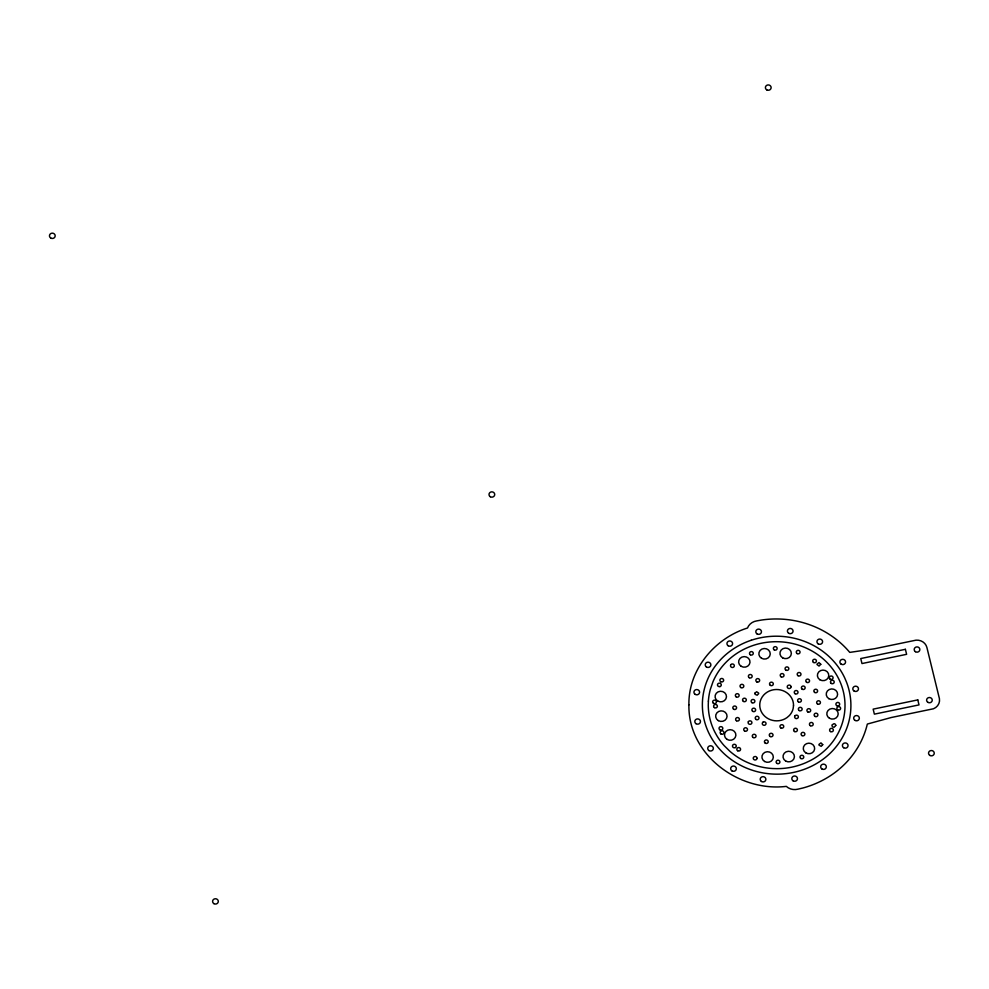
<?xml version="1.0" encoding="UTF-8"?>
<svg xmlns="http://www.w3.org/2000/svg" width="989" height="989" viewBox="0 0 989 989"><rect width="100%" height="100%" fill="white"/><g stroke="black" fill="none" stroke-linecap="round" stroke-linejoin="round"><path stroke-width="1.48" d="M756.82 681.891L756.721 681.829A1.891 1.755 1.9 0 1 756.931 678.763A1.891 1.755 1.9 0 1 759.639 680.506A1.891 1.755 1.9 0 1 756.684 681.804M794.439 731.44A1.891 1.755 1.9 0 0 797.394 730.142A1.891 1.755 1.9 0 0 794.686 728.411A1.891 1.755 1.9 0 0 794.439 731.44L794.575 731.526M688.9 704.848C687.948 754.879 739.006 792.152 786.317 786.379A11.819 10.978 1.9 0 0 797.975 789.16L802.907 787.998A92.855 86.204 1.9 0 0 867.328 724.059L891.299 717.507L933.48 708.767A10.125 9.408 1.9 0 0 939.426 698.667L926.903 647.486A10.125 9.408 1.9 0 0 916.024 640.167L874.499 648.759L849.761 652.394A92.855 86.204 1.9 0 0 761.728 620.016L756.733 620.894A11.819 10.978 1.9 0 0 747.499 628.015C714.775 638.177 688.245 669.677 688.9 704.848M756.981 758.242L756.981 758.353A1.891 1.755 1.9 0 1 756.214 759.663L755.571 759.935A1.891 1.755 1.9 0 1 753.977 756.82L755.2 756.486A1.891 1.755 1.9 0 1 756.944 757.908L756.981 758.242M791.015 686.799L791.015 686.91A1.891 1.755 1.9 0 1 790.248 688.22L789.37 688.542A1.891 1.755 1.9 0 1 787.998 685.377L789.234 685.043A1.891 1.755 1.9 0 1 790.977 686.465L791.015 686.799M820.783 664.311L819.028 666.067L817.025 664.534A1.891 1.755 1.9 0 1 817.013 664.101L819.003 662.568L820.783 664.311M822.737 744.63L821.216 746.349L819.053 745.174A1.891 1.755 1.9 0 1 818.966 744.408L820.957 742.875L822.737 744.63M835.767 725.444L834.246 727.175A1.891 1.755 1.9 0 1 832.59 726.73L832.046 725.889A1.891 1.755 1.9 0 1 832.07 724.9L833.987 723.688A1.891 1.755 1.9 0 1 835.73 725.11L835.767 725.444M708.384 701.139L708.272 705.132A68.377 63.481 1.9 0 0 714.899 732.169L716.864 735.717A68.377 63.481 1.9 0 0 724.133 745.607L730.043 751.43A68.377 63.481 1.9 0 0 772.619 768.54L776.921 768.663A68.377 63.481 1.9 0 0 805.998 762.643L809.818 760.838A68.377 63.481 1.9 0 0 821.636 657.586A68.377 63.481 1.9 0 0 712.97 681.767L710.349 689.345A68.377 63.481 1.9 0 0 708.384 701.139M793.512 705.689L793.129 708.606A16.887 15.676 1.9 0 1 789.346 715.554L787.034 717.569A16.887 15.676 1.9 0 1 760.442 709.546L759.972 707.617A16.887 15.676 1.9 0 1 760.405 700.793L761.11 698.939A16.887 15.676 1.9 0 1 771.853 690.124L773.93 689.692A16.887 15.676 1.9 0 1 791.126 697.208L791.645 698.073A16.887 15.676 1.9 0 1 793.512 705.689M754.916 693.165L754.904 693.277A1.891 1.755 1.9 0 0 755.126 694.34L757.141 695.218L758.65 693.709A1.891 1.755 1.9 0 0 758.6 693.054L756.647 691.744L754.916 693.165M748.426 721.624L748.364 721.71A1.891 1.755 1.9 0 0 749.019 724.084A1.891 1.755 1.9 0 0 751.578 723.552L751.652 723.466A1.891 1.755 1.9 0 0 750.985 721.105A1.891 1.755 1.9 0 0 748.426 721.624M731.032 664.534L730.958 664.62A1.891 1.755 1.9 0 0 730.55 665.956L730.71 666.487A1.891 1.755 1.9 0 0 733.344 667.266A1.891 1.755 1.9 0 0 734.011 664.793A1.891 1.755 1.9 0 0 731.304 664.311L731.118 664.46M795.193 715.591L795.107 715.665A1.891 1.755 1.9 0 0 796.738 718.607L797.876 718.063A1.891 1.755 1.9 0 0 796.479 715.109L795.193 715.591M763.026 722.143L762.927 722.217A1.891 1.755 1.9 0 0 764.398 725.308L765.263 724.986A1.891 1.755 1.9 0 0 764.25 721.809L763.125 722.081M735.396 747.523L734.852 747.746A1.891 1.755 1.9 0 1 732.515 745.681A1.891 1.755 1.9 0 1 735.445 744.606A1.891 1.755 1.9 0 1 735.396 747.523M751.232 640.254L751.183 640.266A74.274 68.97 1.9 0 0 702.722 711.61L702.722 711.66A74.014 68.723 1.9 0 0 706.838 728.448L706.851 728.497A74.274 68.97 1.9 0 0 783.931 773.855L783.98 773.843A74.014 68.723 1.9 0 0 802.03 770.11L802.079 770.097A74.274 68.97 1.9 0 0 850.552 698.741L850.54 698.704A74.014 68.723 1.9 0 0 846.423 681.916L844.68 677.836A74.274 68.97 1.9 0 0 769.343 636.508L769.294 636.508A74.014 68.723 1.9 0 0 751.232 640.254M719.868 686.613L718.484 686.453A1.891 1.755 1.9 0 1 718.026 683.683A1.891 1.755 1.9 0 1 721.018 684.029A1.891 1.755 1.9 0 1 719.868 686.613M905.392 649.316L860.751 658.55L861.975 663.557L906.616 654.322L905.392 649.316M917.792 699.903L873.151 709.138L874.375 714.145L919.016 704.91L917.792 699.903M766.735 89.851A2.868 2.67 1.9 0 0 771.136 87.712A2.868 2.67 1.9 0 0 766.92 85.227A2.868 2.67 1.9 0 0 766.735 89.851M929.87 755.435A2.868 2.67 1.9 0 0 934.259 753.309A2.868 2.67 1.9 0 0 930.056 750.824A2.868 2.67 1.9 0 0 929.87 755.435M213.921 903.649A2.868 2.67 1.9 0 0 218.309 901.523A2.868 2.67 1.9 0 0 214.106 899.038A2.868 2.67 1.9 0 0 213.921 903.649M50.785 238.065A2.868 2.67 1.9 0 0 55.186 235.926A2.868 2.67 1.9 0 0 50.983 233.453A2.868 2.67 1.9 0 0 50.785 238.065M490.334 496.75A2.868 2.67 1.9 0 0 494.723 494.611A2.868 2.67 1.9 0 0 490.519 492.139A2.868 2.67 1.9 0 0 490.334 496.75M814.973 716.395A1.891 1.755 1.9 0 0 817.903 715.047A1.891 1.755 1.9 0 0 815.159 713.366A1.891 1.755 1.9 0 0 814.973 716.395M801.943 735.581A1.891 1.755 1.9 0 0 804.873 734.221A1.891 1.755 1.9 0 0 802.128 732.54A1.891 1.755 1.9 0 0 801.943 735.581M744.569 730.97A1.891 1.755 1.9 0 0 747.499 729.622A1.891 1.755 1.9 0 0 744.754 727.941A1.891 1.755 1.9 0 0 744.569 730.97M765.288 743.172A1.891 1.755 1.9 0 0 768.218 741.812A1.891 1.755 1.9 0 0 765.474 740.131A1.891 1.755 1.9 0 0 765.288 743.172M749.242 677.712A1.891 1.755 1.9 0 0 752.172 676.352A1.891 1.755 1.9 0 0 749.427 674.671A1.891 1.755 1.9 0 0 749.242 677.712M736.212 696.886A1.891 1.755 1.9 0 0 739.142 695.539A1.891 1.755 1.9 0 0 736.397 693.858A1.891 1.755 1.9 0 0 736.212 696.886M785.909 670.122A1.891 1.755 1.9 0 0 788.826 668.762A1.891 1.755 1.9 0 0 786.094 667.081A1.891 1.755 1.9 0 0 785.909 670.122M806.628 682.311A1.891 1.755 1.9 0 0 809.546 680.964A1.891 1.755 1.9 0 0 806.814 679.282A1.891 1.755 1.9 0 0 806.628 682.311M780.754 727.867A1.891 1.755 1.9 0 0 783.733 726.618A1.891 1.755 1.9 0 0 781.05 724.85A1.891 1.755 1.9 0 0 780.754 727.867M750.292 654.755A1.891 1.755 1.9 0 0 753.272 653.506A1.891 1.755 1.9 0 0 750.602 651.739A1.891 1.755 1.9 0 0 750.292 654.755M714.392 707.605A1.891 1.755 1.9 0 0 717.371 706.356A1.891 1.755 1.9 0 0 714.701 704.588A1.891 1.755 1.9 0 0 714.392 707.605M719.831 729.795A1.891 1.755 1.9 0 0 722.811 728.534A1.891 1.755 1.9 0 0 720.128 726.779A1.891 1.755 1.9 0 0 719.831 729.795M752.666 711.338A1.891 1.755 1.9 0 0 755.645 710.09A1.891 1.755 1.9 0 0 752.975 708.322A1.891 1.755 1.9 0 0 752.666 711.338M720.734 681.681A1.891 1.755 1.9 0 0 723.651 680.296A1.891 1.755 1.9 0 0 720.894 678.652A1.891 1.755 1.9 0 0 720.734 681.681M733.677 709.249A1.891 1.755 1.9 0 0 736.582 707.864A1.891 1.755 1.9 0 0 733.826 706.208A1.891 1.755 1.9 0 0 733.677 709.249M713.514 703.364A1.891 1.755 1.9 0 0 716.432 701.98A1.891 1.755 1.9 0 0 713.675 700.323A1.891 1.755 1.9 0 0 713.514 703.364M756.053 719.46A1.891 1.755 1.9 0 0 758.996 718.15A1.891 1.755 1.9 0 0 756.288 716.432A1.891 1.755 1.9 0 0 756.053 719.46M837.695 709.855A1.891 1.755 1.9 0 0 840.613 708.483A1.891 1.755 1.9 0 0 837.856 706.826A1.891 1.755 1.9 0 0 837.695 709.855M751.974 702.684A1.891 1.755 1.9 0 0 754.879 701.3A1.891 1.755 1.9 0 0 752.122 699.643A1.891 1.755 1.9 0 0 751.974 702.684M740.897 687.565A1.891 1.755 1.9 0 0 743.815 686.181A1.891 1.755 1.9 0 0 741.045 684.524A1.891 1.755 1.9 0 0 740.897 687.565M831.255 683.424A1.891 1.755 1.9 0 0 834.221 682.163A1.891 1.755 1.9 0 0 831.551 680.395A1.891 1.755 1.9 0 0 831.255 683.424M795.082 693.722A1.891 1.755 1.9 0 0 798.024 692.411A1.891 1.755 1.9 0 0 795.317 690.693A1.891 1.755 1.9 0 0 795.082 693.722M798.024 675.697A1.891 1.755 1.9 0 0 800.979 674.387A1.891 1.755 1.9 0 0 798.259 672.668A1.891 1.755 1.9 0 0 798.024 675.697M813.502 662.445A1.891 1.755 1.9 0 0 816.444 661.134A1.891 1.755 1.9 0 0 813.737 659.416A1.891 1.755 1.9 0 0 813.502 662.445M814.664 692.436A1.891 1.755 1.9 0 0 817.619 691.126A1.891 1.755 1.9 0 0 814.899 689.407A1.891 1.755 1.9 0 0 814.664 692.436M830.142 679.183A1.891 1.755 1.9 0 0 833.084 677.873A1.891 1.755 1.9 0 0 830.377 676.167A1.891 1.755 1.9 0 0 830.142 679.183M799.236 710.559A1.891 1.755 1.9 0 0 802.153 709.175A1.891 1.755 1.9 0 0 799.396 707.518A1.891 1.755 1.9 0 0 799.236 710.559M810.312 725.679A1.891 1.755 1.9 0 0 813.218 724.294A1.891 1.755 1.9 0 0 810.461 722.638A1.891 1.755 1.9 0 0 810.312 725.679M830.476 731.551A1.891 1.755 1.9 0 0 833.381 730.166A1.891 1.755 1.9 0 0 830.624 728.51A1.891 1.755 1.9 0 0 830.476 731.551M817.532 703.995A1.891 1.755 1.9 0 0 820.437 702.61A1.891 1.755 1.9 0 0 817.68 700.954A1.891 1.755 1.9 0 0 817.532 703.995M781.1 676.797A1.891 1.755 1.9 0 0 784.005 675.413A1.891 1.755 1.9 0 0 781.248 673.756A1.891 1.755 1.9 0 0 781.1 676.797M743.431 701.424A1.891 1.755 1.9 0 0 746.336 700.027A1.891 1.755 1.9 0 0 743.58 698.382A1.891 1.755 1.9 0 0 743.431 701.424M798.407 701.869A1.891 1.755 1.9 0 0 801.387 700.62A1.891 1.755 1.9 0 0 798.716 698.852A1.891 1.755 1.9 0 0 798.407 701.869M774.164 649.822A1.891 1.755 1.9 0 0 777.131 648.561A1.891 1.755 1.9 0 0 774.461 646.794A1.891 1.755 1.9 0 0 774.164 649.822M770.332 685.352A1.891 1.755 1.9 0 0 773.311 684.091A1.891 1.755 1.9 0 0 770.629 682.323A1.891 1.755 1.9 0 0 770.332 685.352M770.134 736.508A1.891 1.755 1.9 0 0 773.039 735.124A1.891 1.755 1.9 0 0 770.283 733.479A1.891 1.755 1.9 0 0 770.134 736.508M807.79 711.895A1.891 1.755 1.9 0 0 810.696 710.51A1.891 1.755 1.9 0 0 807.939 708.853A1.891 1.755 1.9 0 0 807.79 711.895M802.203 689.209A1.879 1.755 1.9 0 0 805.145 687.911A1.879 1.755 1.9 0 0 802.45 686.193A1.879 1.755 1.9 0 0 802.203 689.209M753.099 737.485A1.891 1.755 1.9 0 0 756.053 736.175A1.891 1.755 1.9 0 0 753.334 734.456A1.891 1.755 1.9 0 0 753.099 737.485M737.633 750.738A1.891 1.755 1.9 0 0 740.576 749.415A1.891 1.755 1.9 0 0 737.856 747.709A1.891 1.755 1.9 0 0 737.633 750.738M736.459 720.746A1.891 1.755 1.9 0 0 739.401 719.423A1.891 1.755 1.9 0 0 736.694 717.705A1.891 1.755 1.9 0 0 736.459 720.746M720.993 733.999A1.891 1.755 1.9 0 0 723.936 732.676A1.891 1.755 1.9 0 0 721.216 730.958A1.891 1.755 1.9 0 0 720.993 733.999M800.793 758.464A1.891 1.755 1.9 0 0 803.76 757.191A1.891 1.755 1.9 0 0 801.078 755.435A1.891 1.755 1.9 0 0 800.793 758.464M718.323 720.635A5.711 5.304 1.9 0 0 727.063 716.37A5.711 5.304 1.9 0 0 718.682 711.462A5.711 5.304 1.9 0 0 718.323 720.635M761.518 658.266A5.711 5.304 1.9 0 0 770.246 654.013A5.711 5.304 1.9 0 0 761.876 649.093A5.711 5.304 1.9 0 0 761.518 658.266M764.596 761.493A5.711 5.304 1.9 0 0 773.324 757.228A5.711 5.304 1.9 0 0 764.942 752.32A5.711 5.304 1.9 0 0 764.596 761.493M717.754 701.04A5.711 5.304 1.9 0 0 726.47 696.763A5.711 5.304 1.9 0 0 718.088 691.867A5.711 5.304 1.9 0 0 717.754 701.04M726.94 739.327A5.711 5.304 1.9 0 0 735.878 735.445A5.711 5.304 1.9 0 0 727.756 730.179A5.711 5.304 1.9 0 0 726.94 739.327M741.058 666.24A5.711 5.304 1.9 0 0 749.996 662.37A5.711 5.304 1.9 0 0 741.874 657.104A5.711 5.304 1.9 0 0 741.058 666.24M819.819 679.715A5.711 5.304 1.9 0 0 828.77 675.846A5.711 5.304 1.9 0 0 820.647 670.579A5.711 5.304 1.9 0 0 819.819 679.715M785.699 761.048A5.711 5.304 1.9 0 0 794.427 756.783A5.711 5.304 1.9 0 0 786.045 751.875A5.711 5.304 1.9 0 0 785.699 761.048M828.881 698.679A5.711 5.304 1.9 0 0 837.609 694.426A5.711 5.304 1.9 0 0 829.239 689.518A5.711 5.304 1.9 0 0 828.881 698.679M805.701 752.79A5.711 5.304 1.9 0 0 814.639 748.92A5.711 5.304 1.9 0 0 806.529 743.654A5.711 5.304 1.9 0 0 805.701 752.79M782.62 657.833A5.711 5.304 1.9 0 0 791.348 653.556A5.711 5.304 1.9 0 0 782.967 648.66A5.711 5.304 1.9 0 0 782.62 657.833M829.474 718.286A5.711 5.304 1.9 0 0 838.202 714.009A5.711 5.304 1.9 0 0 829.82 709.113A5.711 5.304 1.9 0 0 829.474 718.286M797.122 653.581A1.891 1.755 1.9 0 0 800.052 652.221A1.891 1.755 1.9 0 0 797.307 650.539A1.891 1.755 1.9 0 0 797.122 653.581M836.743 705.639A1.891 1.755 1.9 0 0 839.673 704.292A1.891 1.755 1.9 0 0 836.929 702.61A1.891 1.755 1.9 0 0 836.743 705.639M776.983 763.434A1.891 1.755 1.9 0 0 779.901 762.074A1.891 1.755 1.9 0 0 777.169 760.393A1.891 1.755 1.9 0 0 776.983 763.434M854.001 690.965A2.831 2.633 1.9 0 0 858.464 689.073A2.831 2.633 1.9 0 0 854.447 686.428A2.831 2.633 1.9 0 0 854.001 690.965M841.095 664.114A2.831 2.633 1.9 0 0 845.558 662.21A2.831 2.633 1.9 0 0 841.54 659.564A2.831 2.633 1.9 0 0 841.095 664.114M818.138 643.827A2.831 2.633 1.9 0 0 822.588 641.935A2.831 2.633 1.9 0 0 818.571 639.29A2.831 2.633 1.9 0 0 818.138 643.827M788.604 633.207A2.831 2.633 1.9 0 0 793.054 631.316A2.831 2.633 1.9 0 0 789.049 628.67A2.831 2.633 1.9 0 0 788.604 633.207M757.005 633.875A2.831 2.633 1.9 0 0 761.456 631.983A2.831 2.633 1.9 0 0 757.438 629.338A2.831 2.633 1.9 0 0 757.005 633.875M728.139 645.73A2.831 2.633 1.9 0 0 732.589 643.839A2.831 2.633 1.9 0 0 728.584 641.193A2.831 2.633 1.9 0 0 728.139 645.73M706.406 666.957A2.831 2.633 1.9 0 0 710.868 665.065A2.831 2.633 1.9 0 0 706.851 662.42A2.831 2.633 1.9 0 0 706.406 666.957M695.119 694.327A2.831 2.633 1.9 0 0 699.582 692.436A2.831 2.633 1.9 0 0 695.564 689.79A2.831 2.633 1.9 0 0 695.119 694.327M695.996 723.676A2.831 2.633 1.9 0 0 700.459 721.785A2.831 2.633 1.9 0 0 696.441 719.139A2.831 2.633 1.9 0 0 695.996 723.676M708.903 750.54A2.831 2.633 1.9 0 0 713.353 748.648A2.831 2.633 1.9 0 0 709.348 746.003A2.831 2.633 1.9 0 0 708.903 750.54M731.872 770.827A2.831 2.633 1.9 0 0 736.323 768.923A2.831 2.633 1.9 0 0 732.305 766.277A2.831 2.633 1.9 0 0 731.872 770.827M761.394 781.434A2.831 2.633 1.9 0 0 765.857 779.542A2.831 2.633 1.9 0 0 761.839 776.897A2.831 2.633 1.9 0 0 761.394 781.434M793.005 780.766A2.831 2.633 1.9 0 0 797.455 778.875A2.831 2.633 1.9 0 0 793.438 776.229A2.831 2.633 1.9 0 0 793.005 780.766M821.859 768.923A2.831 2.633 1.9 0 0 826.322 767.031A2.831 2.633 1.9 0 0 822.304 764.386A2.831 2.633 1.9 0 0 821.859 768.923M843.592 747.696A2.831 2.633 1.9 0 0 848.043 745.805A2.831 2.633 1.9 0 0 844.037 743.159A2.831 2.633 1.9 0 0 843.592 747.696M854.879 720.326A2.831 2.633 1.9 0 0 859.33 718.422A2.831 2.633 1.9 0 0 855.324 715.776A2.831 2.633 1.9 0 0 854.879 720.326M927.793 702.277A2.831 2.633 1.9 0 0 932.244 700.385A2.831 2.633 1.9 0 0 928.238 697.74A2.831 2.633 1.9 0 0 927.793 702.277M915.394 651.677A2.831 2.633 1.9 0 0 919.844 649.785A2.831 2.633 1.9 0 0 915.826 647.14A2.831 2.633 1.9 0 0 915.394 651.677"/></g></svg>
